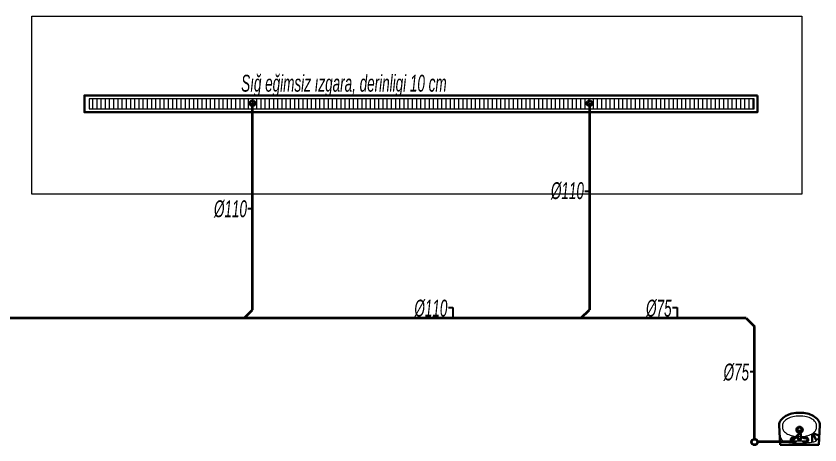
# Model space of a CAD drawing. Header units: centimetres. Extents: x 372964 to 529194, y 28783 to 59011.
# Drawn here: x 459369 to 460324, y 55133 to 55642 of the extents above; entities that cross this region are included whole.
import ezdxf
from ezdxf.enums import TextEntityAlignment as Align

# ---------------------------------------------------------------- set-up
doc = ezdxf.new("R2010")
doc.units = ezdxf.units.CM
doc.layers.get('0').update_dxf_attribs({"lineweight": 9})
for name, color, linetype, lineweight in [('0-KRCN-SHT-IZGARA', 171, 'Continuous', 35), ('0-KRCN-SHT-LAVABO', 171, 'Continuous', 35), ('0-KRCN-SHT-PİSSU-BORU', 220, 'PISSU_LINE50', 40), ('0-KRCN-SHT-YAZI-ÇAP-PİSSU', 41, 'Continuous', 30)]:
    doc.layers.add(name, color=color, linetype=linetype, lineweight=lineweight)
doc.styles.add('MUF', font='isocpeur.ttf')
doc.styles.add('ÇAP-2', font='ARIALNBI.TTF')
doc.linetypes.add('PISSU_LINE50', pattern='A,50,-10,["C",MUF,S=10,R=0,X=1,Y=-5],0', length=60)

# ---------------------------------------------------------------- blocks, each defined once
blk = doc.blocks.new('0-KRCN-SHT-LAV.YUV.BATARYALI-50')
at = {"layer": '0-KRCN-SHT-LAVABO', "color": 171}
for p, q in [((-22.9, 0), (-24.22, -23.3)), ((22.9, 0), (-22.9, 0)), ((-15.99, -13.63), (-20.33, -5.27)), ((-15.15, -13.1), (-15.15, -3.31)), ((24.22, -23.3), (22.9, 0)), ((-16.65, -14.03), (-23.51, -10.89))]:
    blk.add_line(p, q, dxfattribs=at)
at = {"layer": '0-KRCN-SHT-LAVABO', "color": 120, "lineweight": 20}
blk.add_line((-1.04, -14.88), (1.04, -14.88), dxfattribs=at)
at = {"layer": '0-KRCN-SHT-LAVABO', "color": 171}
for points in [[(-4.09, -4.59, 3.657854), (-4.4, -7.94, 3.657854)], [(4.4, -7.94, 3.657854), (4.09, -4.59, 3.657854)]]:
    blk.add_lwpolyline(points, format="xyb", dxfattribs=at)
at = {"layer": '0-KRCN-SHT-LAVABO', "color": 120, "lineweight": 20}
for points in [[(-2.22, -8.97, 0.10713), (-5.18, -7.76), (-7.08, -7.42, -1), (-7.08, -4.59), (7.08, -4.59, -1), (7.08, -7.42), (5.18, -7.76, 0.10713), (2.22, -8.97)], [(-3.25, -9.86, 0.033083), (-8.15, -10.61, 0.068688), (-14.3, -12.9, 0.105663), (-18.94, -16.85, 0.165518), (-20.22, -20.59), (-20.22, -23.32, 0.165518), (-18.94, -27.06, 0.105663), (-14.3, -31.01, 0.068688), (-8.15, -33.3, 0.054871), (0, -34.19, 0.054871), (8.15, -33.3, 0.068688), (14.3, -31.01, 0.105663), (18.94, -27.06, 0.165518), (20.22, -23.32), (20.22, -20.59, 0.165518), (18.94, -16.85, 0.105663), (14.3, -12.9, 0.068688), (8.15, -10.61, 0.033935), (3.13, -9.84, 0.033935)]]:
    blk.add_lwpolyline(points, format="xyb", dxfattribs=at)
for points in [[(-1.42, -15.91), (-1.73, -11.36, 0.074144), (-2.33, -8.65, -1.453961), (2.33, -8.65, 0.074144), (1.73, -11.36), (1.42, -15.91, -1)], [(-1.04, -14.88, 1), (1.04, -14.88), (1.47, -8.72, 0.434812), (0.53, -7.71), (-0.53, -7.71, 0.434812), (-1.47, -8.72)]]:
    blk.add_lwpolyline(points, format="xyb", close=True, dxfattribs=at)
for centre, radius, start, end in [((-14.92, -12.04), 8.67, 102.81517, 173.05672), ((0, -99.49), 97.37, 90, 99.95992), ((0, -8.2), 2.36, 346.35236, 193.64764), ((0, -7.23), 2.36, 9.84068, 170.15932), ((-1.09, -9.77), 0.3, 78.6626, 186.97015), ((0.25, -3.91), 5.71, 257.01858, 267.51832), ((0, -99.49), 97.37, 80.04008, 90), ((-0.25, -3.91), 5.71, 272.48168, 282.98142), ((1.09, -9.77), 0.3, 353.02985, 101.3374), ((14.92, -12.04), 8.67, 6.94328, 77.18483), ((-0.01, -17.8), 2.25, 132.93514, 46.92457)]:
    blk.add_arc(centre, radius, start, end, dxfattribs=at)
at = {"layer": '0-KRCN-SHT-LAVABO', "color": 171}
for centre, radius, start, end in [((-0.01, -17.8), 3.75, 122.04226, 57.62422), ((-14.08, -23.32), 10.14, 179.93548, 217.59314), ((14.08, -23.32), 10.14, 322.40686, 0.06452), ((-7.38, -18.16), 18.59, 217.59314, 241.71973), ((-2.93, -9.88), 27.99, 241.71973, 257.43708), ((0, 3.27), 41.46, 257.43708, 270), ((0, 3.27), 41.46, 270, 282.56292), ((2.93, -9.88), 27.99, 282.56292, 298.28027), ((7.38, -18.16), 18.59, 298.28027, 322.40686)]:
    blk.add_arc(centre, radius, start, end, dxfattribs=at)

msp = doc.modelspace()

# ---------------------------------------------------------------- hatches: boundary and pattern name
at = {"layer": '0-KRCN-SHT-IZGARA', "lineweight": 20}
h = msp.add_hatch(dxfattribs=at)
h.set_pattern_fill('LINE', color=120, scale=40, angle=90, style=0)
h.set_pattern_definition([(90, (458619.7743, 56109.689), (-5, 2e-15), [])])
h.paths.add_polyline_path([(459455.522, 55543.563), (459455.522, 55531.563), (460245.746, 55531.563), (460245.746, 55543.563)])

# ---------------------------------------------------------------- linework, layer by layer
at = {"color": 2}
msp.add_lwpolyline([(459387.409, 55641.796), (460302.419, 55641.796), (460302.419, 55430.139), (459387.409, 55430.139)], close=True, dxfattribs=at)
at = {"layer": '0-KRCN-SHT-IZGARA'}
msp.add_lwpolyline([(460249.746, 55547.563), (459449.746, 55547.563), (459449.746, 55527.563), (460249.746, 55527.563), (460249.746, 55547.563)], dxfattribs=at)
at = {"layer": '0-KRCN-SHT-IZGARA', "color": 120, "lineweight": 20}
msp.add_lwpolyline([(460245.746, 55543.563), (459455.522, 55543.563), (459455.522, 55531.563), (460245.746, 55531.563)], close=True, dxfattribs=at)
at = {"layer": '0-KRCN-SHT-PİSSU-BORU'}
for p, q in [((459649.514, 55293.143), (459649.514, 55538.257)), ((460049.977, 55538.257), (460049.977, 55293.143)), ((459639.514, 55283.143), (459649.514, 55293.143)), ((460039.977, 55283.143), (460049.977, 55293.143)), ((460236.246, 55283.143), (458565.012, 55283.143)), ((460236.246, 55283.143), (460246.246, 55273.143)), ((460246.246, 55139.563), (460246.246, 55273.143)), ((460289.756, 55136.063), (460299.756, 55146.063)), ((460299.756, 55150.365), (460299.756, 55146.063)), ((460289.756, 55136.063), (460249.746, 55136.063))]:
    msp.add_line(p, q, dxfattribs=at)
for centre, radius in [((459649.514, 55538.257), 3), ((460049.977, 55538.257), 3), ((460246.246, 55136.063), 3.5)]:
    msp.add_circle(centre, radius, dxfattribs=at)
at = {"layer": '0-KRCN-SHT-YAZI-ÇAP-PİSSU', "linetype": 'Continuous'}
for p, q in [((460044.631, 55433.746), (460049.977, 55433.746)), ((459644.168, 55413.245), (459649.514, 55413.245)), ((459882.38, 55295.785), (459887.726, 55295.785)), ((459887.726, 55295.785), (459887.726, 55283.143)), ((460148.789, 55295.785), (460154.136, 55295.785)), ((460154.136, 55295.785), (460154.136, 55283.143)), ((460240.899, 55219.93), (460246.246, 55219.93))]:
    msp.add_line(p, q, dxfattribs=at)

# ---------------------------------------------------------------- block references
at = {"layer": '0-KRCN-SHT-LAVABO', "rotation": 180}
msp.add_blockref('0-KRCN-SHT-LAV.YUV.BATARYALI-50', (460299.746, 55132.563), dxfattribs=at)

# ---------------------------------------------------------------- texts
at = {"layer": '0-KRCN-SHT-YAZI-ÇAP-PİSSU', "linetype": 'Continuous', "style": 'ÇAP-2', "width": 0.7}
for s, p in [('Sığ eğimsiz ızgara, derinligi 10 cm', (459880.332, 55562.063)), ('%%C110', (460043.475, 55434.524)), ('%%C110', (459643.012, 55412.997)), ('%%C110', (459881.224, 55295.007)), ('%%C75', (460147.633, 55295.007)), ('%%C75', (460239.743, 55219.152))]:
    msp.add_text(s, height=20, dxfattribs=at).set_placement(p, align=Align.MIDDLE_RIGHT)

doc.saveas('drawing.dxf')
